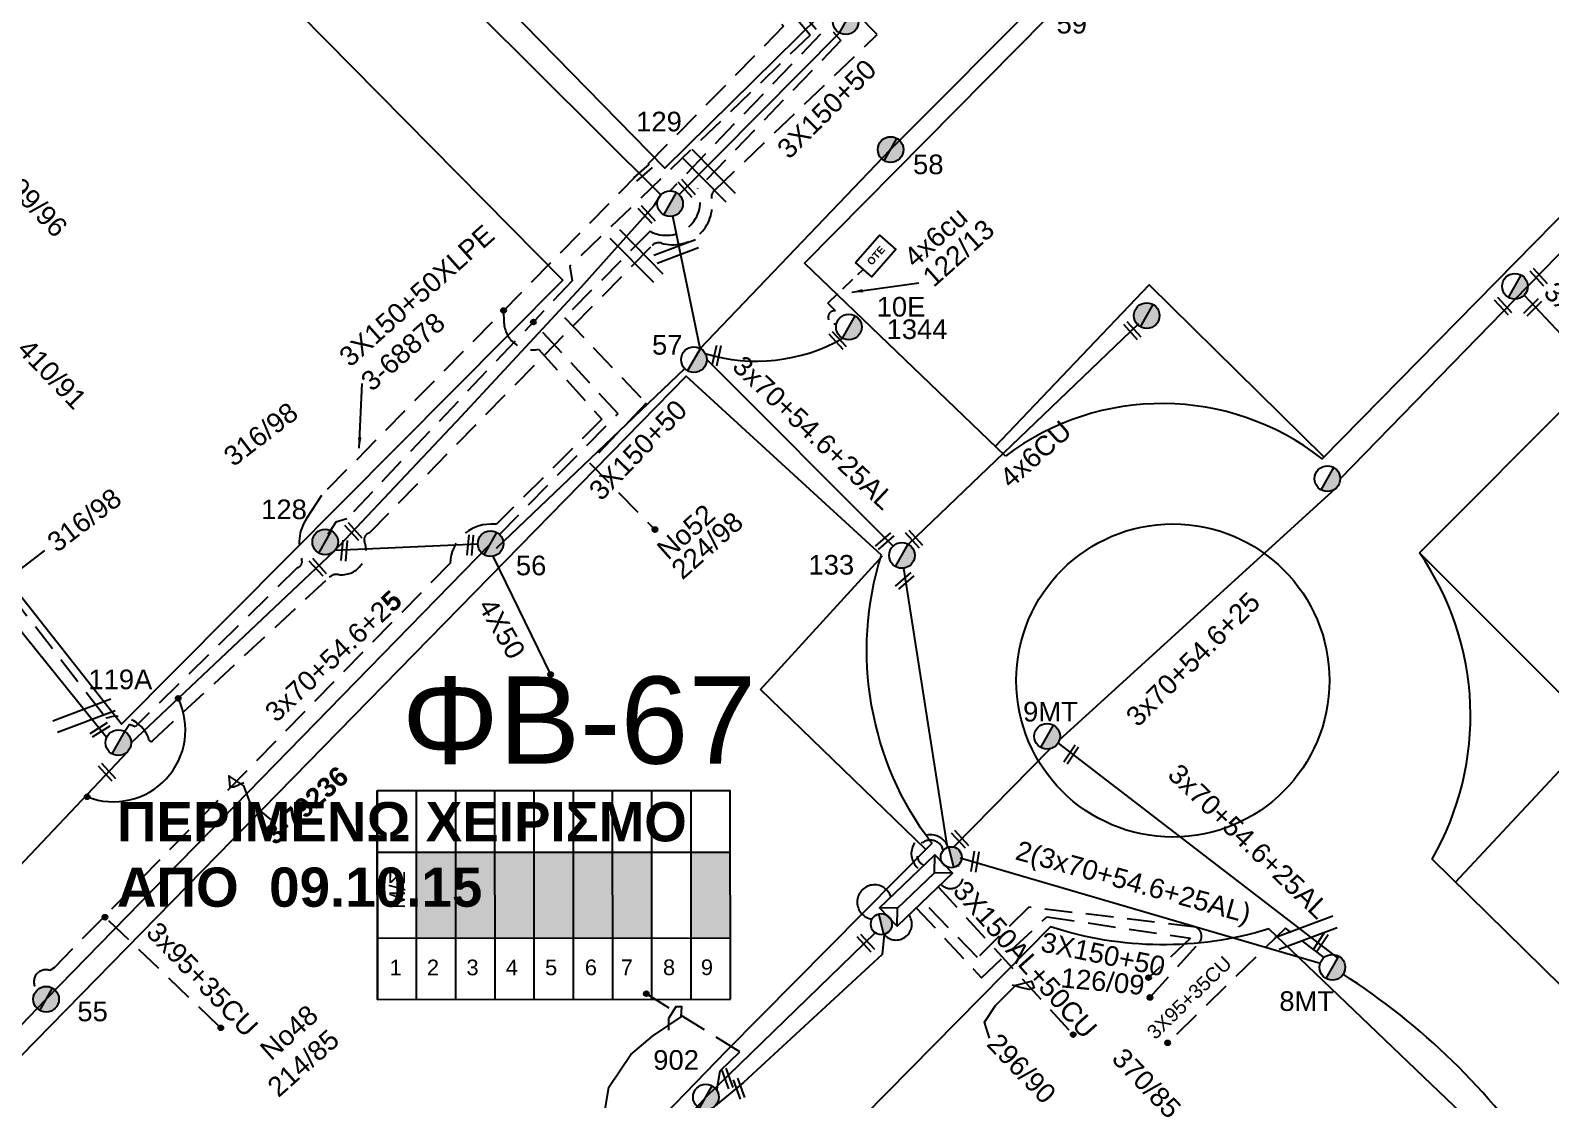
# Model space of a CAD drawing. Header units: millimetres. Extents: x -2449 to 2989, y 8 to 1056.
# Drawn here: x 268 to 407.5, y 183.3 to 281.4 of the extents above; entities that cross this region are included whole.
import ezdxf
from ezdxf.enums import TextEntityAlignment as Align

# ---------------------------------------------------------------- set-up
doc = ezdxf.new("R2010")
doc.units = ezdxf.units.MM
doc.linetypes.add('DASHED', pattern=[19.05, 12.7, -6.35])
for name, color, linetype in [('Pillar OTE', 7, 'Continuous'), ('Άγνωστα', 7, 'Continuous'), ('Ασφαλειοκιβώτια Χ.Τ 9 αναχωρήσεων', 7, 'Continuous'), ('Γυμνά εναέρια ΧΤ και ΦΟΠ (3Φ)   4x50+16AL', 7, 'Continuous'), ('Επιγραφές - Σχήματα', 7, 'Continuous'), ('Καλώδια ΧΤ   3x150AL+50CU', 7, 'DASHED'), ('Καλώδια ΧΤ   3x95+35 CU', 7, 'DASHED'), ('Καλώδια ΧΤ   4x6CU', 7, 'DASHED'), ('Μηχανική τομή', 7, 'Continuous'), ('Στύλος Ξύλινος', 7, 'Continuous'), ('Στύλος Ξύλινος @ 1', 7, 'Continuous'), ('Στύλος ΦΜ', 7, 'Continuous'), ('Στύλος ΦΜ @ 1', 7, 'Continuous'), ('Συνδέσεις', 7, 'Continuous'), ('Συνεστραμμένα ΧΤ   3x70+54.6+25 AL', 7, 'SYN_LINE'), ('Τομή', 7, 'Continuous'), ('Υποσταθμός εναέριος 2 στύλων', 7, 'Continuous'), ('Υποσταθμός πόλεως', 7, 'Continuous'), ('Υπόβαθρο ΔΕΗ', 7, 'Continuous'), ('Υπόγεια Καλώδια Δικτύου ΧΤ   .075', 7, 'DASHED'), ('Υπόγεια καλώδια Παροχών ΧΤ   4x6', 7, 'DASHED')]:
    doc.layers.add(name, color=color, linetype=linetype)
doc.styles.add('arial', font='arial.ttf')
doc.styles.get("Standard").update_dxf_attribs({"font": 'arial.ttf'})
doc.linetypes.add('SYN_LINE', pattern='A,0.5,-0.0001,["/\\/\\/\\/",Standard,S=0.1,R=0,X=0,Y=-0.05],-0.25', length=0.7501)
doc.dimstyles.new('ISO-25', dxfattribs={"dimtxt": 2.5, "dimasz": 2.5, "dimexe": 1.25, "dimexo": 0.625, "dimtad": 1, "dimtxsty": 'Standard', "dimcen": 2.5, "dimadec": 0, "dimazin": 0, "dimtfac": 1, "dimtmove": 0, "dimatfit": 3, "dimfxl": 1, "dimarcsym": 0})

# ---------------------------------------------------------------- blocks, each defined once
blk = doc.blocks.new('ΥΠΑΡΧΩΝ ΤΣΙΜΕΝΤΕΝΙΟΣ ΣΤΥΛΟΣ')
at = {"layer": 'Στύλος ΦΜ'}
blk.add_hatch(color=7, dxfattribs=at).paths.add_polyline_path([(-1.29, -2.28, 0.574793), (2.62, 0, 0.268822), (1.3, 2.27)])
at = {"layer": 'Στύλος ΦΜ', "color": 7}
blk.add_line((-1.29, -2.28), (1.3, 2.27), dxfattribs=at)
blk.add_circle((0, 0), 2.62, dxfattribs=at)
at = {"layer": 'Στύλος ΦΜ', "flags": 4}
for tag, p in [('ΑΡΙΘΜΟΣ', (-4.68, 8.05)), ('ΤΥΠΟΣ', (-4.91, 3.03))]:
    blk.add_attdef(tag, p, '', height=4, dxfattribs=at)
blk = doc.blocks.new('ΥΠΑΡΧΩΝ ΞΥΛΙΝΟΣ ΣΤΥΛΟΣ')
at = {"layer": 'Στύλος Ξύλινος'}
h = blk.add_hatch(color=7, dxfattribs=at)
h.paths.add_polyline_path([(-2.62, 0, 0.270008), (-1.29, -2.28), (1.3, 2.27, 0.576266)])
h.paths.add_polyline_path([(-1.29, -2.28, 0.574793), (2.62, 0, 0.268822), (1.3, 2.27)])
at = {"layer": 'Στύλος Ξύλινος', "color": 7}
blk.add_line((-1.29, -2.28), (1.3, 2.27), dxfattribs=at)
blk.add_circle((0, 0), 2.62, dxfattribs=at)
at = {"layer": 'Στύλος Ξύλινος', "flags": 4}
for tag, p in [('ΑΡΙΘΜΟΣ', (-4.91, 8.6)), ('ΤΥΠΟΣ', (-4.85, 3.39))]:
    blk.add_attdef(tag, p, '', height=4, dxfattribs=at)
blk = doc.blocks.new('ΥΠΟΣΤΑΘΜΟΣ ΕΝΑΕΡΙΟΣ ΕΠΙ 2 ΣΤΥΛΩΝ')
at = {"layer": 'Υποσταθμός εναέριος 2 στύλων', "linetype": 'Continuous'}
for points in [[(-11.97, -2.11, 0.574793), (-8.45, -0.07, 0.268822), (-9.64, 1.98)], [(9.68, -2.15, 0.574793), (13.19, -0.1, 0.268822), (12.01, 1.95)]]:
    blk.add_hatch(color=256, dxfattribs=at).paths.add_polyline_path(points)
for p, q in [((-11.97, -2.11), (-9.64, 1.98)), ((9.68, -2.15), (12.01, 1.95))]:
    blk.add_line(p, q, dxfattribs=at)
for centre in [(-10.81, -0.07), (10.84, -0.1)]:
    blk.add_circle(centre, 2.36, dxfattribs=at)
at = {"layer": 'Υποσταθμός πόλεως', "linetype": 'Continuous', "ltscale": 40}
blk.add_lwpolyline([(-8.57, 2.82), (8.57, 2.82), (8.57, -2.82), (-8.57, -2.82)], close=True, dxfattribs=at)
for points in [[(-5.75, 0), (-8.57, 2.82)], [(-8.57, -2.82), (-5.75, 0)], [(-5.75, 0), (5.75, 0)], [(5.75, 0), (8.57, 2.82)], [(8.57, -2.82), (5.75, 0)]]:
    blk.add_lwpolyline(points, dxfattribs=at)
at = {"layer": 'Υποσταθμός εναέριος 2 στύλων', "ltscale": 40, "flags": 1}
for tag, p in [('ΜΕΤΑΣΧΗΜΑΤΙΣΜΟΣ', (14.09, 2.51)), ('ΙΣΧΥΣ', (14.07, -0.28)), ('ΑΡΙΘΜΟΣ', (14.19, -3))]:
    blk.add_attdef(tag, p, '', height=1.8, dxfattribs=at)
blk = doc.blocks.new('ΑΣΦΑΛΕΙΟΚΙΒΩΤΙΟ ΥΠΟΣΤΑΘΜΟΥ 9 ΑΝΑΧΩΡΗΣΕΩΝ')
at = {"layer": 'Ασφαλειοκιβώτια Χ.Τ 9 αναχωρήσεων', "ltscale": 40}
for p, q in [((-23.8, 40.36), (24.02, 40.36)), ((-9.72, 40.36), (-9.72, -40.64)), ((9.94, 40.36), (9.94, -40.64)), ((-23.8, 31.36), (24.02, 31.36)), ((-23.8, 22.36), (24.02, 22.36)), ((-23.8, 13.36), (24.02, 13.36)), ((-23.8, 4.36), (24.02, 4.36)), ((-23.8, -4.64), (24.02, -4.64)), ((-23.8, -13.64), (24.02, -13.64)), ((-23.8, -22.64), (24.02, -22.64)), ((-23.8, -31.64), (24.02, -31.64))]:
    blk.add_line(p, q, dxfattribs=at)
at = {"layer": 'Ασφαλειοκιβώτια Χ.Τ 9 αναχωρήσεων'}
blk.add_lwpolyline([(-23.8, -40.64), (24.02, -40.64), (24.02, 40.36), (-23.8, 40.36)], close=True, dxfattribs=at)
for s, p in [('1', (-18.29, 37.57)), ('2', (-18.29, 29)), ('3', (-18.29, 19.93)), ('4', (-18.29, 10.91)), ('5', (-18.29, 1.89)), ('6', (-18.29, -7.24)), ('7', (-18.29, -15.48)), ('8', (-18.29, -25.17)), ('9', (-18.29, -33.86))]:
    blk.add_text(s, height=3.6, rotation=270, dxfattribs=at).set_placement(p)
at = {"layer": 'Ασφαλειοκιβώτια Χ.Τ 9 αναχωρήσεων', "ltscale": 40}
for tag, height, p in [('ΟΝΟΜΑ', 5, (-0.16, 44.31)), ('ΚΕΙΜΕΝΟ 1', 2, (17.06, 35.59)), ('ΚΕΙΜΕΝΟ 2', 2, (17.06, 26.88)), ('ΚΕΙΜΕΝΟ 3', 2, (17.06, 17.69)), ('ΚΕΙΜΕΝΟ 4', 2, (17.06, 8.71)), ('ΚΕΙΜΕΝΟ 5', 2, (17.06, -0.13)), ('ΚΕΙΜΕΝΟ 6', 2, (17.06, -9.05)), ('ΚΕΙΜΕΝΟ 7', 2, (17.06, -18.13)), ('ΚΕΙΜΕΝΟ 8', 2, (17.06, -26.85)), ('ΚΕΙΜΕΝΟ 9', 2, (17.06, -35.99)), ('ΣΧ', 2, (-0.1, -42.64))]:
    blk.add_attdef(tag, text='', height=height, dxfattribs=at).set_placement(p, align=Align.MIDDLE_CENTER)
blk = doc.blocks.new('ΜΗΧΑΝΙΚΗ ΤΟΜΗ')
at = {"layer": 'Μηχανική τομή', "ltscale": 40}
for p, q in [((-1.89, 0.78), (1.89, 0.78)), ((1.89, 0), (-1.89, 0))]:
    blk.add_line(p, q, dxfattribs=at)
blk = doc.blocks.new('_ΣΥΝΔΕΣΗ')
at = {"layer": 'Συνδέσεις', "linetype": 'SYN_LINE', "ltscale": 40}
blk.add_hatch(color=256, dxfattribs=at).paths.add_polyline_path([(0.5, -0.01, 1), (-0.5, -0.01, 1)])
at = {"layer": 'Συνδέσεις'}
blk.add_circle((0, -0.01), 0.5, dxfattribs=at)
blk = doc.blocks.new('ΤΟΜΗ')
at = {"layer": 'Τομή', "ltscale": 40}
for p, q in [((-5.68, 0), (5.68, 0)), ((5.68, -2.33), (-5.68, -2.33))]:
    blk.add_line(p, q, dxfattribs=at)
blk = doc.blocks.new('PILLAR ΟΤΕ')
at = {"layer": 'Pillar OTE', "ltscale": 40}
blk.add_lwpolyline([(-3.31, 2.02), (3.39, 2.02), (3.39, -1.99), (-3.31, -1.99)], close=True, dxfattribs=at)
at = {"layer": 'Pillar OTE', "insert": (-1.81, 0.71), "char_height": 1.3575, "width": 109.961, "attachment_point": 1}
blk.add_mtext('{\\fArial|b1|i0|c161|p34;OTE}', dxfattribs=at)

msp = doc.modelspace()

# ---------------------------------------------------------------- hatches: boundary and pattern name
at = {"layer": 'Ασφαλειοκιβώτια Χ.Τ 9 αναχωρήσεων', "ltscale": 40}
for color, points in [(62, [(303.45, 206.01), (303.45, 198.15), (307.05, 198.15), (307.05, 206.01)]), (27, [(307.05, 206.01), (307.05, 198.15), (310.65, 198.15), (310.65, 206.02)]), (2, [(310.65, 206.02), (310.65, 198.15), (314.25, 198.16), (314.25, 206.02)]), (1, [(314.25, 206.02), (314.25, 198.16), (317.85, 198.16), (317.85, 206.02)]), (151, [(317.85, 206.02), (317.85, 198.16), (321.45, 198.16), (321.45, 206.02)]), (30, [(321.45, 206.02), (321.45, 198.16), (325.05, 198.17), (325.05, 206.03)]), (6, [(328.65, 206.03), (328.65, 198.17), (332.25, 198.17), (332.25, 206.03)])]:
    msp.add_hatch(color=color, dxfattribs=at).paths.add_polyline_path(points)

# ---------------------------------------------------------------- linework, layer by layer
at = {"layer": 'Άγνωστα', "color": 30, "linetype": 'SYN_LINE', "ltscale": 20}
msp.add_lwpolyline([(277.25, 216.07), (295.87, 233.64), (307.56, 246.03), (318.55, 257.89), (325.26, 265.39), (325.87, 266.36)], dxfattribs=at)
at = {"layer": 'Άγνωστα', "color": 133, "linetype": 'SYN_LINE', "ltscale": 15}
for points in [[(295.97, 233.74), (309.06, 234.34)], [(310.44, 233.18), (315.75, 222.32)]]:
    msp.add_lwpolyline(points, dxfattribs=at)
at = {"layer": 'Άγνωστα', "color": 6, "linetype": 'DASHED', "ltscale": 0.2}
msp.add_lwpolyline([(370.77, 192.7), (375.27, 197.69, 0.499613), (374.98, 199.15), (359.64, 200.98), (354.95, 196.37), (349.91, 201.51)], format="xyb", dxfattribs=at)
for points in [[(349.32, 200.93), (355.29, 194.5), (361.31, 200.09), (374.48, 198.14)], [(374.48, 198.14), (370.64, 194.5)]]:
    msp.add_lwpolyline(points, dxfattribs=at)
at = {"layer": 'Άγνωστα', "color": 1, "linetype": 'DASHED', "ltscale": 0.2}
for points in [[(333.11, 187.69), (324.54, 193.04)], [(331.01, 184.16), (331.32, 185.95), (333.11, 187.69)]]:
    msp.add_lwpolyline(points, dxfattribs=at)
at = {"layer": 'Άγνωστα', "color": 1, "linetype": 'SYN_LINE', "ltscale": 20}
msp.add_lwpolyline([(330, 183.55), (330, 183.55)], dxfattribs=at)
at = {"layer": 'Γυμνά εναέρια ΧΤ και ΦΟΠ (3Φ)   4x50+16AL', "color": 173, "linetype": 'Continuous', "ltscale": 0.2}
msp.add_lwpolyline([(325.87, 266.36), (303.28, 288.84), (286.99, 305.65), (264.55, 329.02), (240.33, 353.54)], dxfattribs=at)
at = {"layer": 'Γυμνά εναέρια ΧΤ και ΦΟΠ (3Φ)   4x50+16AL', "color": 173, "linetype": 'DASHED', "ltscale": 0.2}
msp.add_lwpolyline([(335.95, 286.33), (340.53, 281.1), (326.72, 266.72)], dxfattribs=at)
at = {"layer": 'Επιγραφές - Σχήματα', "linetype": 'Continuous', "ltscale": 0.2}
for points in [[(290.07, 209.03), (288.14, 210.65), (287.6, 212.11), (286.22, 213.03), (286.29, 212.03), (286.68, 212.03), (287.6, 212.42)], [(356.05, 188.96), (355.59, 190.43), (356.59, 191.97), (358.44, 193.81), (359.9, 194.2), (360.13, 193.58), (359.67, 193.43), (358.98, 193.58), (358.13, 193.81)], [(320.63, 181.68), (321.09, 184.45), (323.1, 187.45), (325.1, 189.14), (327.72, 190.91), (327.79, 191.83), (327.25, 191.83), (326.56, 190.76), (326.56, 189.68)]]:
    msp.add_lwpolyline(points, dxfattribs=at)
msp.add_arc((275.62, 217.26), 6.61, 248.6032, 25.8966, dxfattribs=at)
at = {"layer": 'Επιγραφές - Σχήματα', "color": 2, "linetype": 'DASHED', "ltscale": 0.2}
msp.add_arc((350.6, 205.89), 1.74, 20.0398, 236.1669, dxfattribs=at)
at = {"layer": 'Επιγραφές - Σχήματα', "color": 27, "linetype": 'DASHED', "ltscale": 0.2}
msp.add_arc((350.6, 205.89), 1.24, 14.7457, 240.7358, dxfattribs=at)
at = {"layer": 'Επιγραφές - Σχήματα', "color": 62, "linetype": 'DASHED', "ltscale": 0.2}
msp.add_arc((352.46, 203.84), 1.15, 219.9801, 55.4995, dxfattribs=at)
at = {"layer": 'Καλώδια ΧΤ   3x150AL+50CU', "color": 151, "ltscale": 0.2}
msp.add_lwpolyline([(351.31, 202.85), (363.72, 189.28)], dxfattribs=at)
at = {"layer": 'Καλώδια ΧΤ   3x95+35 CU', "color": 86, "ltscale": 0.2}
msp.add_lwpolyline([(386.75, 196.36), (383.2, 199.06), (372.39, 188.52)], dxfattribs=at)
at = {"layer": 'Καλώδια ΧΤ   4x6CU', "color": 2, "linetype": 'SYN_LINE', "ltscale": 20}
msp.add_lwpolyline([(348.59, 234.28), (369.76, 254.56)], dxfattribs=at)
at = {"layer": 'Συνεστραμμένα ΧΤ   3x70+54.6+25 AL', "color": 0, "ltscale": 10}
msp.add_line((329.49, 252.25), (326.96, 264.39), dxfattribs=at)
at = {"layer": 'Συνεστραμμένα ΧΤ   3x70+54.6+25 AL', "color": 2, "ltscale": 20}
for p, q in [((347.19, 234.12), (330.09, 251.23)), ((352.16, 206.67), (348.18, 232.1))]:
    msp.add_line(p, q, dxfattribs=at)
at = {"layer": 'Συνεστραμμένα ΧΤ   3x70+54.6+25 AL', "color": 7, "linetype": 'SYN_LINE', "ltscale": 15}
msp.add_line((310.77, 233.92), (328.06, 250.42), dxfattribs=at)
at = {"layer": 'Συνεστραμμένα ΧΤ   3x70+54.6+25 AL', "color": 30, "linetype": 'SYN_LINE', "ltscale": 20}
msp.add_line((274.99, 216.54), (258.62, 236.82), dxfattribs=at)
at = {"layer": 'Συνεστραμμένα ΧΤ   3x70+54.6+25 AL', "color": 30, "ltscale": 20}
for p, q in [((229.52, 165.14), (276.93, 215.26)), ((330, 183.55), (345.54, 198.64)), ((312.49, 164.04), (330, 183.55))]:
    msp.add_line(p, q, dxfattribs=at)
at = {"layer": 'Συνεστραμμένα ΧΤ   3x70+54.6+25 AL', "color": 27, "ltscale": 20}
msp.add_line((362.34, 216.04), (388, 196.31), dxfattribs=at)
at = {"layer": 'Συνεστραμμένα ΧΤ   3x70+54.6+25 AL', "color": 62, "ltscale": 20}
msp.add_line((386.39, 195.81), (353.34, 205.49), dxfattribs=at)
at = {"layer": 'Συνεστραμμένα ΧΤ   3x70+54.6+25 AL', "color": 133, "linetype": 'SYN_LINE', "ltscale": 20}
msp.add_lwpolyline([(329.49, 252.25), (346.96, 270.5), (361.41, 285.05), (381.27, 305.03), (406.35, 330.38), (419.43, 343.72), (456.49, 381.52), (459.52, 381.26)], dxfattribs=at)
at = {"layer": 'Συνεστραμμένα ΧΤ   3x70+54.6+25 AL', "color": 5, "linetype": 'SYN_LINE', "ltscale": 20}
msp.add_lwpolyline([(388.23, 240.3), (405.45, 257.96), (430.33, 283.38), (445.63, 298.98), (479.48, 332.78), (491.49, 346.93)], dxfattribs=at)
at = {"layer": 'Συνεστραμμένα ΧΤ   3x70+54.6+25 AL', "color": 5, "linetype": 'SYN_LINE', "ltscale": 8}
msp.add_lwpolyline([(405.13, 257.16), (410.47, 251.46)], dxfattribs=at)
at = {"layer": 'Συνεστραμμένα ΧΤ   3x70+54.6+25 AL', "color": 7, "linetype": 'DASHED', "ltscale": 0.2}
msp.add_lwpolyline([(311.06, 235.18), (321.94, 246.27), (314.16, 254.69)], dxfattribs=at)
at = {"layer": 'Συνεστραμμένα ΧΤ   3x70+54.6+25 AL', "color": 27, "linetype": 'SYN_LINE', "ltscale": 20}
msp.add_lwpolyline([(362.46, 216.33), (387.84, 239.44)], dxfattribs=at)
at = {"layer": 'Συνεστραμμένα ΧΤ   3x70+54.6+25 AL', "color": 7, "linetype": 'SYN_LINE', "ltscale": 20}
msp.add_lwpolyline([(200.33, 119.62), (219.96, 140.83), (238.47, 160.38), (269.44, 192.53), (310.24, 234.34), (310.24, 234.35)], dxfattribs=at)
at = {"layer": 'Συνεστραμμένα ΧΤ   3x70+54.6+25 AL', "color": 27, "linetype": 'SYN_LINE', "ltscale": 15}
msp.add_lwpolyline([(352.75, 206.51), (361.62, 215.51)], dxfattribs=at)
at = {"layer": 'Συνεστραμμένα ΧΤ   3x70+54.6+25 AL', "color": 1, "linetype": 'DASHED', "ltscale": 20}
msp.add_lwpolyline([(348.63, 200.28), (348.63, 200.28, -0.966651), (346.35, 198.48)], format="xyb", dxfattribs=at)
at = {"layer": 'Συνεστραμμένα ΧΤ   3x70+54.6+25 AL', "color": 1, "linetype": 'SYN_LINE', "ltscale": 20}
msp.add_lwpolyline([(346.38, 198.49), (346.18, 196.65), (333.46, 184.88), (330.87, 182.76)], dxfattribs=at)
at = {"layer": 'Συνεστραμμένα ΧΤ   3x70+54.6+25 AL', "color": 0, "ltscale": 10}
msp.add_arc((334.63, 267.1), 16.01, 252.9738, 299.6728, dxfattribs=at)
at = {"layer": 'Συνεστραμμένα ΧΤ   3x70+54.6+25 AL', "color": 30, "linetype": 'DASHED', "ltscale": 20}
msp.add_arc((345.47, 201.45), 1.58, 16.2186, 262.7185, dxfattribs=at)
at = {"layer": 'Συνεστραμμένα ΧΤ   3x70+54.6+25 AL', "color": 62, "ltscale": 20}
msp.add_arc((354.51, 141.67), 63.09, 34.088, 57.399, dxfattribs=at)
at = {"layer": 'Υπόβαθρο ΔΕΗ'}
for points in [[(241.95, 354.87), (284.25, 400.62), (370.84, 312.76), (326.23, 268.79), (241.95, 354.87)], [(201.72, 312.5), (232.1, 344.36), (316.87, 258.51), (276.37, 217.76), (201.72, 312.5)], [(356.57, 243.27), (370.68, 258.08), (386.73, 242.3)], [(335.01, 220.97), (346.21, 233.21)], [(398.81, 203.29), (411.81, 217.19), (395.5, 233.51)], [(350.19, 206.27), (335.01, 220.97)]]:
    msp.add_lwpolyline(points, dxfattribs=at)
for points in [[(357.5, 242.38), (339.07, 260.08), (458.59, 380.95), (491.07, 348.42), (386.57, 242.14, 0.339605), (357.5, 242.38, -4.737936)], [(395.5, 233.51), (500.65, 338.84), (533.47, 307.36), (415.35, 187.05), (396.66, 205.4, 0.290879), (395.5, 233.51, -0.59085)], [(346.11, 233.29), (328.18, 249.72), (224, 143.28), (210.97, 129.97), (243.14, 96.9), (269.26, 123.38), (286.94, 142.75), (307.21, 162.31), (331.94, 187.83), (350.74, 206.83, -0.242772), (346.11, 233.29, -4.425587)], [(252.18, 88.21), (260.66, 79.64), (261.99, 77.28), (268.32, 71.38, 0.393615), (273.21, 71.38, -0.208693), (296.17, 82.91), (297.43, 82.91, 0.035562), (313.42, 84.05), (405.13, 176.56), (381.68, 198.98, -0.15492), (361.65, 199.18), (252.18, 88.21)]]:
    msp.add_lwpolyline(points, format="xyb", dxfattribs=at)
msp.add_circle((372.87, 221.78), 14.37, dxfattribs=at)
at = {"layer": 'Υπόγεια Καλώδια Δικτύου ΧΤ   .075', "color": 1, "linetype": 'SYN_LINE', "ltscale": 15}
msp.add_line((342.26, 281.22), (327.55, 266.38), dxfattribs=at)
at = {"layer": 'Υπόγεια Καλώδια Δικτύου ΧΤ   .075', "color": 151, "linetype": 'DASHED', "ltscale": 0.2}
msp.add_lwpolyline([(262.19, 266.69), (244.8, 250.91), (247.43, 247.29, 0.681726), (249.6, 244.39), (253.57, 239.28), (256.79, 241.78), (274.95, 218.35), (275.29, 218.43, -0.384509), (278.91, 216.32, 0.729341), (279.26, 216.32), (295.41, 231.23, -0.22376), (296.27, 231.51, 0.564844), (298.67, 234.49, -0.450905), (299.12, 235.33), (325.08, 261.71, -0.27706), (325.92, 261.92, 0.557057), (330.52, 266.03, -0.26883), (330.79, 266.76), (345.73, 281.06), (338.33, 288.67)], format="xyb", dxfattribs=at)
at = {"layer": 'Υπόγεια Καλώδια Δικτύου ΧΤ   .075', "color": 27, "linetype": 'DASHED', "ltscale": 0.2}
for points in [[(336.67, 287.03), (342.4, 280.51), (329.27, 266.92)], [(324.88, 263.01), (317.04, 255.11), (324.53, 247.23), (319.31, 241.76), (325.33, 235.64)]]:
    msp.add_lwpolyline(points, dxfattribs=at)
at = {"layer": 'Υπόγεια Καλώδια Δικτύου ΧΤ   .075', "color": 62, "linetype": 'DASHED', "ltscale": 0.2}
msp.add_lwpolyline([(334.62, 285.02), (337.14, 281.82), (294.71, 238.76), (293.35, 236.66, 0.230613), (292.9, 232.88, -0.426672), (292.52, 232.14), (277.6, 217.54), (277.08, 217.75), (276.66, 217.1)], format="xyb", dxfattribs=at)
at = {"layer": 'Υπόγεια Καλώδια Δικτύου ΧΤ   .075', "color": 30, "linetype": 'DASHED', "ltscale": 0.2}
msp.add_lwpolyline([(335.5, 285.89), (339.58, 281.02), (317.5, 259.77), (317.74, 258.46), (297.05, 236.63), (296.03, 236.32), (295.3, 235.19)], dxfattribs=at)
at = {"layer": 'Υπόγεια Καλώδια Δικτύου ΧΤ   .075', "color": 27, "linetype": 'DASHED', "ltscale": 0.2}
msp.add_lwpolyline([(329.27, 266.92, -0.700018), (324.88, 263.01)], format="xyb", dxfattribs=at)
at = {"layer": 'Υπόγεια Καλώδια Δικτύου ΧΤ   .075', "color": 7, "linetype": 'DASHED', "ltscale": 0.2}
msp.add_lwpolyline([(311.43, 255.73), (311.47, 254.64, 0.467857), (314.65, 252.19), (320.46, 245.76), (310.77, 236.13), (310.26, 236.13, 0.401267), (306.52, 232.56), (270.17, 195.42), (269.79, 195.18, 0.786469), (268.62, 193.38, -37.232368)], format="xyb", dxfattribs=at)
msp.add_lwpolyline([(285.3, 190.07), (274.78, 200.13)], dxfattribs=at)
at = {"layer": 'Υπόγεια καλώδια Παροχών ΧΤ   4x6', "color": 0, "linetype": 'DASHED', "ltscale": 0.1}
msp.add_lwpolyline([(342, 254.53, -1.237194), (341.91, 255.71), (341.19, 256.41), (344.41, 259.48)], format="xyb", dxfattribs=at)

# ---------------------------------------------------------------- block references
at = {"layer": 'Pillar OTE', "xscale": 0.5, "yscale": 0.5, "zscale": 0.5, "rotation": 48.86429798866106}
msp.add_blockref('PILLAR ΟΤΕ', (345.58, 260.72), dxfattribs=at)
at = {"layer": 'Ασφαλειοκιβώτια Χ.Τ 9 αναχωρήσεων', "xscale": 0.3999999999999978, "yscale": 0.3999999999999978, "zscale": 0.3999999999999978, "rotation": 90.04672636083615}
msp.add_blockref('ΑΣΦΑΛΕΙΟΚΙΒΩΤΙΟ ΥΠΟΣΤΑΘΜΟΥ 9 ΑΝΑΧΩΡΗΣΕΩΝ', (315.99, 202.05), dxfattribs=at)
at = {"layer": 'Μηχανική τομή'}
for p, xscale, yscale, zscale, rotation in [((324.36, 268.24), 0.4999999999999991, 0.4999999999999991, 0.4999999999999991, 41.00637586676866), ((328.39, 267.08), 0.4999999999999994, 0.4999999999999994, 0.4999999999999994, 132.4503232381856), ((324.71, 264.68), 0.4999999999999994, 0.4999999999999994, 0.4999999999999994, 132.4503232381856), ((406.58, 258.92), 0.4999999999999994, 0.4999999999999994, 0.4999999999999994, 132.4503232381856), ((403.32, 256.26), 0.4999999999999994, 0.4999999999999994, 0.4999999999999994, 132.4503232381856), ((405.76, 256.16), 0.4999999999999862, 0.4999999999999862, 0.4999999999999862, 225.0532650442588), ((369.28, 254.02), 0.4999999999999994, 0.4999999999999994, 0.4999999999999994, 132.4503232381856), ((342.24, 253.12), 0.4999999999999994, 0.4999999999999994, 0.4999999999999994, 132.4503232381856), ((331.18, 251.56), 0.4999999999999991, 0.4999999999999991, 0.4999999999999991, 77.24650606131594), ((297.79, 235.58), 0.4999999999999994, 0.4999999999999994, 0.4999999999999994, 132.4503232381856), ((297, 233.69), 0.4999999999999947, 0.4999999999999947, 0.4999999999999947, 84.72881442840986), ((308.56, 234.18), 0.4999999999999947, 0.4999999999999947, 0.4999999999999947, 84.72881442840986), ((346.53, 234.43), 0.4999999999999991, 0.4999999999999991, 0.4999999999999991, 41.00637586676866), ((349.26, 234.89), 0.4999999999999994, 0.4999999999999994, 0.4999999999999994, 132.4503232381856), ((294.52, 232.31), 0.4999999999999994, 0.4999999999999994, 0.4999999999999994, 132.4503232381856), ((348.39, 230.78), 0.4999999999999991, 0.4999999999999991, 0.4999999999999991, 41.00637586676866), ((274.27, 217.43), 0.5000000000000075, 0.5000000000000075, 0.5000000000000075, 212.1434525129497), ((363.7, 214.89), 0.500000000000043, 0.500000000000043, 0.500000000000043, 56.48871402949982), ((275.16, 213.5), 0.4999999999999994, 0.4999999999999994, 0.4999999999999994, 132.4503232381856), ((353.47, 207.35), 0.4999999999999994, 0.4999999999999994, 0.4999999999999994, 132.4503232381856), ((354.9, 205.12), 0.4999999999999798, 0.4999999999999798, 0.4999999999999798, 80.32856029211506), ((344.83, 197.81), 0.4999999999999994, 0.4999999999999994, 0.4999999999999994, 132.4503232381856), ((386.59, 197.64), 0.500000000000043, 0.500000000000043, 0.500000000000043, 56.48871402949982), ((332.16, 185.32), 0.5000000000000034, 0.5000000000000034, 0.5000000000000034, 110.1155379365395), ((333.22, 184.39), 0.5000000000000034, 0.5000000000000034, 0.5000000000000034, 110.1155379365395)]:
    msp.add_blockref('ΜΗΧΑΝΙΚΗ ΤΟΜΗ', p, dxfattribs=dict(at, xscale=xscale, yscale=yscale, zscale=zscale, rotation=rotation))
at = {"layer": 'Στύλος Ξύλινος @ 1', "ltscale": 40}
ref = msp.add_blockref('ΥΠΑΡΧΩΝ ΞΥΛΙΝΟΣ ΣΤΥΛΟΣ', (361.41, 285.05), dxfattribs=dict(at, xscale=0.4499999999998181, yscale=0.4499999999998181, zscale=0.4499999999998181))
ref.add_attrib('ΤΥΠΟΣ', '59', (362.19, 281.16), dxfattribs={"layer": 'Στύλος Ξύλινος', "height": 1.8, "flags": 4})
ref = msp.add_blockref('ΥΠΑΡΧΩΝ ΞΥΛΙΝΟΣ ΣΤΥΛΟΣ', (346.96, 270.51), dxfattribs=dict(at, xscale=0.4499999999998181, yscale=0.4499999999998181, zscale=0.4499999999998181))
ref.add_attrib('ΤΥΠΟΣ', '58', (349.02, 268.25), dxfattribs={"layer": 'Στύλος Ξύλινος', "height": 1.8, "flags": 4})
at = {"layer": 'Στύλος Ξύλινος @ 1', "ltscale": 40, "xscale": 0.4499999999998181, "yscale": 0.4499999999998181, "zscale": 0.4499999999998181}
msp.add_blockref('ΥΠΑΡΧΩΝ ΞΥΛΙΝΟΣ ΣΤΥΛΟΣ', (370.47, 255.27), dxfattribs=at)
at = {"layer": 'Στύλος Ξύλινος @ 1', "ltscale": 40}
ref = msp.add_blockref('ΥΠΑΡΧΩΝ ΞΥΛΙΝΟΣ ΣΤΥΛΟΣ', (295.06, 234.5), dxfattribs=dict(at, xscale=0.4499999999998181, yscale=0.4499999999998181, zscale=0.4499999999998181))
ref.add_attrib('ΤΥΠΟΣ', '128', (289.18, 236.59), dxfattribs={"layer": 'Στύλος Ξύλινος', "height": 1.8, "flags": 4})
ref = msp.add_blockref('ΥΠΑΡΧΩΝ ΞΥΛΙΝΟΣ ΣΤΥΛΟΣ', (310.24, 234.34), dxfattribs=dict(at, xscale=0.4499999999998181, yscale=0.4499999999998181, zscale=0.4499999999998181))
ref.add_attrib('ΤΥΠΟΣ', '56', (312.56, 231.44), dxfattribs={"layer": 'Στύλος Ξύλινος', "height": 1.8, "flags": 4})
ref = msp.add_blockref('ΥΠΑΡΧΩΝ ΞΥΛΙΝΟΣ ΣΤΥΛΟΣ', (269.44, 192.53), dxfattribs=dict(at, xscale=0.4499999999998181, yscale=0.4499999999998181, zscale=0.4499999999998181))
ref.add_attrib('ΤΥΠΟΣ', '55', (272.31, 190.51), dxfattribs={"layer": 'Στύλος Ξύλινος', "height": 1.8, "flags": 4})
at = {"layer": 'Στύλος ΦΜ @ 1', "ltscale": 40, "xscale": 0.4499999999998181, "yscale": 0.4499999999998181, "zscale": 0.4499999999998181}
for p in [(342.84, 282.25), (404.27, 257.96), (387.05, 240.3)]:
    msp.add_blockref('ΥΠΑΡΧΩΝ ΤΣΙΜΕΝΤΕΝΙΟΣ ΣΤΥΛΟΣ', p, dxfattribs=at)
at = {"layer": 'Στύλος ΦΜ @ 1', "ltscale": 40}
ref = msp.add_blockref('ΥΠΑΡΧΩΝ ΤΣΙΜΕΝΤΕΝΙΟΣ ΣΤΥΛΟΣ', (326.72, 265.54), dxfattribs=dict(at, xscale=0.4499999999998181, yscale=0.4499999999998181, zscale=0.4499999999998181))
ref.add_attrib('ΤΥΠΟΣ', '129', (323.6, 272.18), dxfattribs={"layer": 'Στύλος ΦΜ', "height": 1.8, "flags": 4})
ref = msp.add_blockref('ΥΠΑΡΧΩΝ ΤΣΙΜΕΝΤΕΝΙΟΣ ΣΤΥΛΟΣ', (343.13, 254.22), dxfattribs=dict(at, xscale=0.4499999999998181, yscale=0.4499999999998181, zscale=0.4499999999998181))
ref.add_attrib('ΤΥΠΟΣ', '10Ε', (345.68, 255.18), dxfattribs={"layer": 'Στύλος ΦΜ', "height": 1.8, "flags": 4})
ref.add_attrib('ΑΡΙΘΜΟΣ', '1344', (346.59, 253.12), dxfattribs={"layer": 'Στύλος ΦΜ', "height": 1.8, "flags": 4})
ref = msp.add_blockref('ΥΠΑΡΧΩΝ ΤΣΙΜΕΝΤΕΝΙΟΣ ΣΤΥΛΟΣ', (328.91, 251.23), dxfattribs=dict(at, xscale=0.4499999999998181, yscale=0.4499999999998181, zscale=0.4499999999998181))
ref.add_attrib('ΤΥΠΟΣ', '57', (325.06, 251.69), dxfattribs={"layer": 'Στύλος ΦΜ', "height": 1.8, "flags": 4})
ref = msp.add_blockref('ΥΠΑΡΧΩΝ ΤΣΙΜΕΝΤΕΝΙΟΣ ΣΤΥΛΟΣ', (348, 233.26), dxfattribs=dict(at, xscale=0.4499999999998181, yscale=0.4499999999998181, zscale=0.4499999999998181))
ref.add_attrib('ΤΥΠΟΣ', '133', (339.42, 231.5), dxfattribs={"layer": 'Στύλος ΦΜ', "height": 1.8, "flags": 4})
ref = msp.add_blockref('ΥΠΑΡΧΩΝ ΤΣΙΜΕΝΤΕΝΙΟΣ ΣΤΥΛΟΣ', (276.07, 216.07), dxfattribs=dict(at, xscale=0.4499999999998181, yscale=0.4499999999998181, zscale=0.4499999999998181))
ref.add_attrib('ΤΥΠΟΣ', '119Α', (273.32, 220.98), dxfattribs={"layer": 'Στύλος ΦΜ', "height": 1.8, "flags": 4})
ref = msp.add_blockref('ΥΠΑΡΧΩΝ ΤΣΙΜΕΝΤΕΝΙΟΣ ΣΤΥΛΟΣ', (361.33, 216.66), dxfattribs=dict(at, xscale=0.4499999999998181, yscale=0.4499999999998181, zscale=0.4499999999998181))
ref.add_attrib('ΤΥΠΟΣ', '9ΜΤ', (359.12, 218.02), dxfattribs={"layer": 'Στύλος ΦΜ', "height": 1.8, "flags": 4})
ref = msp.add_blockref('ΥΠΑΡΧΩΝ ΤΣΙΜΕΝΤΕΝΙΟΣ ΣΤΥΛΟΣ', (387.51, 195.46), dxfattribs=dict(at, xscale=0.4499999999998181, yscale=0.4499999999998181, zscale=0.4499999999998181))
ref.add_attrib('ΤΥΠΟΣ', '8ΜΤ', (382.64, 191.46), dxfattribs={"layer": 'Στύλος ΦΜ', "height": 1.8, "flags": 4})
ref = msp.add_blockref('ΥΠΑΡΧΩΝ ΤΣΙΜΕΝΤΕΝΙΟΣ ΣΤΥΛΟΣ', (330, 183.55), dxfattribs=dict(at, xscale=0.4499999999998181, yscale=0.4499999999998181, zscale=0.4499999999998181))
ref.add_attrib('ΤΥΠΟΣ', '902', (325.17, 186.06), dxfattribs={"layer": 'Στύλος ΦΜ', "height": 1.8, "flags": 4})
at = {"layer": 'Συνδέσεις', "xscale": 0.4500000000000455, "yscale": 0.4500000000000455, "zscale": 0.4500000000000455}
for p in [(311.43, 255.74), (314.17, 254.69), (325.33, 235.64), (315.76, 222.33), (281.57, 220.15), (273.21, 211.11), (274.85, 200.06), (370.64, 194.51), (324.54, 193.04), (370.77, 192.7), (285.48, 189.91), (363.72, 189.29), (372.39, 188.53)]:
    msp.add_blockref('_ΣΥΝΔΕΣΗ', p, dxfattribs=at)
at = {"layer": 'Τομή'}
for p, xscale, yscale, zscale, rotation in [((329.88, 267.7), 0.5000000000000012, 0.5000000000000012, 0.5000000000000012, 134.5152466421551), ((323.22, 260.32), 0.5000000000000012, 0.5000000000000012, 0.5000000000000012, 134.5152466421551), ((327.43, 260.76), 0.3589936662279513, 0.3589936662279513, 0.3589936662279513, 200.5492053993592), ((273.13, 218), 0.5000000000000212, 0.5000000000000212, 0.5000000000000212, 200.5492053993592), ((385.29, 198.09), 0.5000000000000212, 0.5000000000000212, 0.5000000000000212, 200.5492053993592)]:
    msp.add_blockref('ΤΟΜΗ', p, dxfattribs=dict(at, xscale=xscale, yscale=yscale, zscale=zscale, rotation=rotation))
at = {"layer": 'Υποσταθμός εναέριος 2 στύλων', "xscale": 0.4103113586094739, "yscale": 0.4103113586094739, "zscale": 0.4103113586094739, "rotation": 43.85232471469967}
msp.add_blockref('ΥΠΟΣΤΑΘΜΟΣ ΕΝΑΕΡΙΟΣ ΕΠΙ 2 ΣΤΥΛΩΝ', (349.29, 202.51), dxfattribs=at)

# ---------------------------------------------------------------- texts
at = {"color": 1, "ltscale": 30, "insert": (275.94, 210.62), "char_height": 3.6, "width": 121.2945, "attachment_point": 1}
msp.add_mtext('{\\fArial|b1|i0|c161|p34;ΠΕΡΙΜΕΝΩ ΧΕΙΡΙΣΜΟ\\PΑΠΟ  09.10.15}', dxfattribs=at)
at = {"layer": 'Άγνωστα', "linetype": 'SYN_LINE', "ltscale": 20, "char_height": 1.8, "width": 69.1904, "attachment_point": 1, "style": 'arial'}
for s, insert, rotation in [('3X150+50', (336.37, 270.81), 44.9236), ('3X150+50XLPE\\P3-68878', (296.15, 251.81), 41.6909), ('3X150+50', (319.1, 239.43), 45.8714), ('3x70+54.6+2{\\fArial|b1|i0|c161|p34;5}', (289.34, 219.16), 43.4089), ('\\A1;4X50', (310.59, 229.54), 300.1011), ('\\A1;3x95+35CU', (279.81, 199.8), 313.8352), ('3X150+50', (361, 198.71), 348.3072)]:
    msp.add_mtext(s, dxfattribs=dict(at, insert=insert, rotation=rotation))
at = {"layer": 'Επιγραφές - Σχήματα', "linetype": 'SYN_LINE', "ltscale": 20, "attachment_point": 1, "style": 'arial'}
for s, insert, char_height, width, rotation in [('\\A1;399/96', (266.24, 269.1), 1.8, 69.1904, 313.8352), ('4x6cu', (347.99, 260.93), 1.8, 69.1904, 41.6909), ('122/13', (349.71, 259.14), 1.8, 69.1904, 41.6909), ('\\A1;410/91', (267.98, 253.31), 1.8, 69.1904, 313.8352), ('316/98', (285.54, 242.77), 1.8, 69.1904, 37.4321), ('316/98', (269.34, 234.89), 1.8, 69.1904, 37.4321), ('Nο52', (325.33, 234.1), 1.8, 69.1904, 41.6909), ('224/98', (326.65, 232.3), 1.8, 69.1904, 41.6909), ('{\\fArial|b1|i0|c0|p34;3-79236}', (289.27, 207.94), 1.8, 69.1904, 41.6909), ('\\A1;M/Σ', (300.94, 200.83), 1.44, 55.3523, 89.7169), ('126/09', (362.68, 195.42), 1.8, 69.1904, 354.683), ('Nο48', (288.89, 188.16), 1.8, 69.1904, 41.6909), ('214/85', (289.57, 184.79), 1.8, 69.1904, 41.6909), ('296/90', (356.98, 189.58), 1.8, 69.1904, 313.8352), ('\\A1;370/85', (368.45, 188.23), 1.8, 69.1904, 313.8352)]:
    msp.add_mtext(s, dxfattribs=dict(at, insert=insert, char_height=char_height, width=width, rotation=rotation))
at = {"layer": 'Επιγραφές - Σχήματα', "insert": (302.08, 222.15), "char_height": 8, "width": 103.4348, "attachment_point": 1}
msp.add_mtext('ΦΒ-67', dxfattribs=at)
at = {"layer": 'Καλώδια ΧΤ   3x150AL+50CU', "ltscale": 0.2, "insert": (353.92, 203.59), "char_height": 1.8, "width": 69.1904, "attachment_point": 1, "rotation": 311.6944, "style": 'arial'}
msp.add_mtext('3X150AL+50CU', dxfattribs=at)
at = {"layer": 'Καλώδια ΧΤ   3x95+35 CU', "ltscale": 40, "insert": (370.35, 189.69), "char_height": 1.3, "width": 69.1904, "attachment_point": 1, "rotation": 44.1525, "style": 'arial'}
msp.add_mtext('3X95+35CU', dxfattribs=at)
at = {"layer": 'Καλώδια ΧΤ   4x6CU', "linetype": 'DASHED', "ltscale": 0.1, "insert": (356.79, 240.68), "char_height": 1.8, "width": 69.1904, "attachment_point": 1, "rotation": 41.6909, "style": 'arial'}
msp.add_mtext('4x6CU', dxfattribs=at)
at = {"layer": 'Συνεστραμμένα ΧΤ   3x70+54.6+25 AL', "style": 'arial'}
for s, rotation, p in [('3x70+54.6+25AL', 316.6991, (332.31, 250.45)), ('3x70+54.6+25', 45.0136, (369.66, 217.43)), ('3x70+54.6+25AL', 316.3099, (372.28, 213)), ('2(3x70+54.6+25AL)', 344.5768, (358.3, 205.39))]:
    msp.add_text(s, height=1.8, rotation=rotation, dxfattribs=at).set_placement(p)
at = {"layer": 'Συνεστραμμένα ΧΤ   3x70+54.6+25 AL', "linetype": 'SYN_LINE', "ltscale": 20, "insert": (408.07, 258.54), "char_height": 1.8, "width": 69.1904, "attachment_point": 1, "rotation": 314.6322, "style": 'arial'}
msp.add_mtext('3x70+54.6+25', dxfattribs=at)

# ---------------------------------------------------------------- leaders
at = {"layer": 'Επιγραφές - Σχήματα', "ltscale": 40}
for points in [[(343.39, 257.41), (349.55, 258.29)], [(298.18, 243.09), (298.46, 249.05)], [(265.48, 230.74), (269.31, 233.7)]]:
    msp.add_leader(points, dimstyle='ISO-25', override={"dimasz": 1, "dimtad": 0}, dxfattribs=at)

doc.saveas('drawing.dxf')
